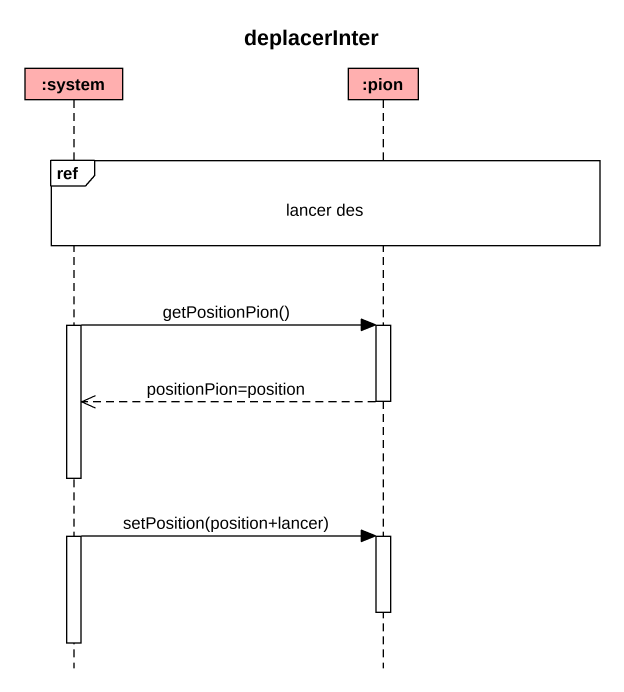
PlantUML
@startuml
title deplacerInter
hide footbox
participant ":system" as system #FFAFAF
participant ":pion" as pion #FFAFAF

ref over system, pion : lancer des
activate system
system -> pion : getPositionPion()
activate pion
pion -->> system : positionPion=position
deactivate pion
system -> pion : setPosition(position+lancer)
activate pion
deactivate pion
deactivate system
@enduml
